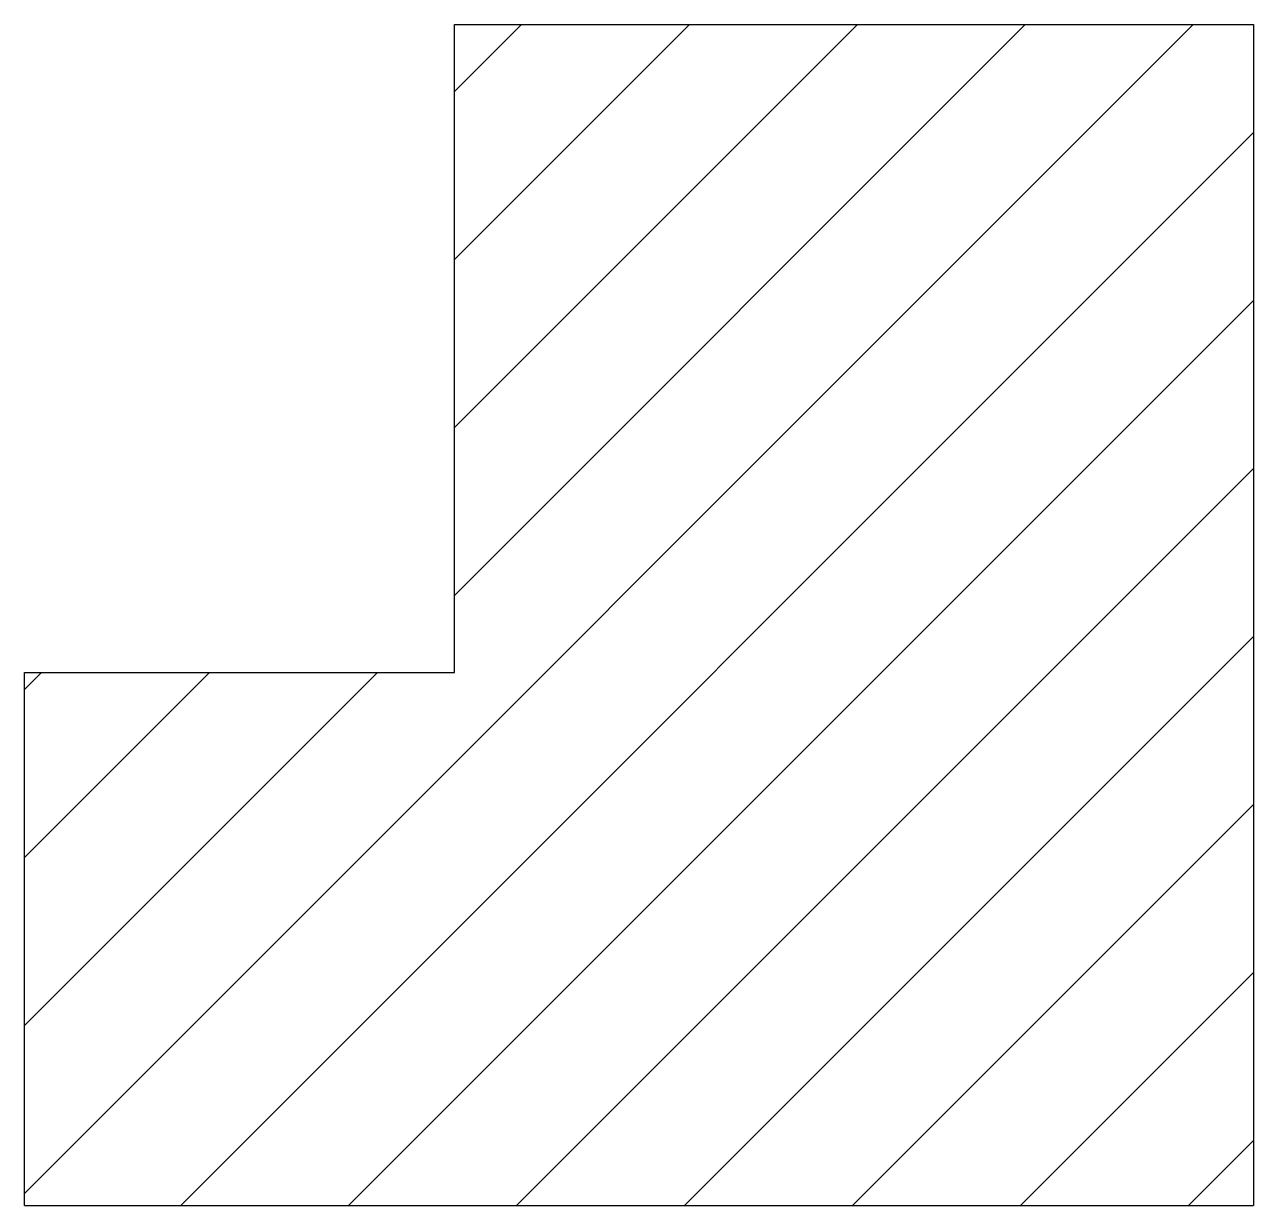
# Model space of a CAD drawing. Header units: metres. Extents: x 314.39 to 317.67, y 253.74 to 256.9.
import ezdxf

# ---------------------------------------------------------------- set-up
doc = ezdxf.new("R2010")
doc.units = ezdxf.units.M
doc.header["$MEASUREMENT"] = 0
doc.layers.get('0').update_dxf_attribs({"linetype": 'CONTINUOUS'})

msp = doc.modelspace()

# ---------------------------------------------------------------- hatches: boundary and pattern name
h = msp.add_hatch()
h.set_pattern_fill('ANSI31', color=71, scale=0.1, style=0)
h.set_pattern_definition([(45, (0, 0), (-0.2245064, 0.2245064), [])])
h.paths.add_polyline_path([(317.6726, 256.8951), (315.5368, 256.8951), (315.5368, 255.1632), (314.3878, 255.1632), (314.3878, 253.7393), (317.6726, 253.7393)])

# ---------------------------------------------------------------- linework, layer by layer
at = {"color": 73}
for points in [[(314.3878, 253.7393), (314.3878, 255.1632), (315.5368, 255.1632), (315.5368, 256.8951), (317.6726, 256.8951), (317.6726, 253.7393)], [(314.3878, 253.7393), (317.6726, 253.7393)]]:
    msp.add_lwpolyline(points, dxfattribs=at)

doc.saveas('drawing.dxf')
